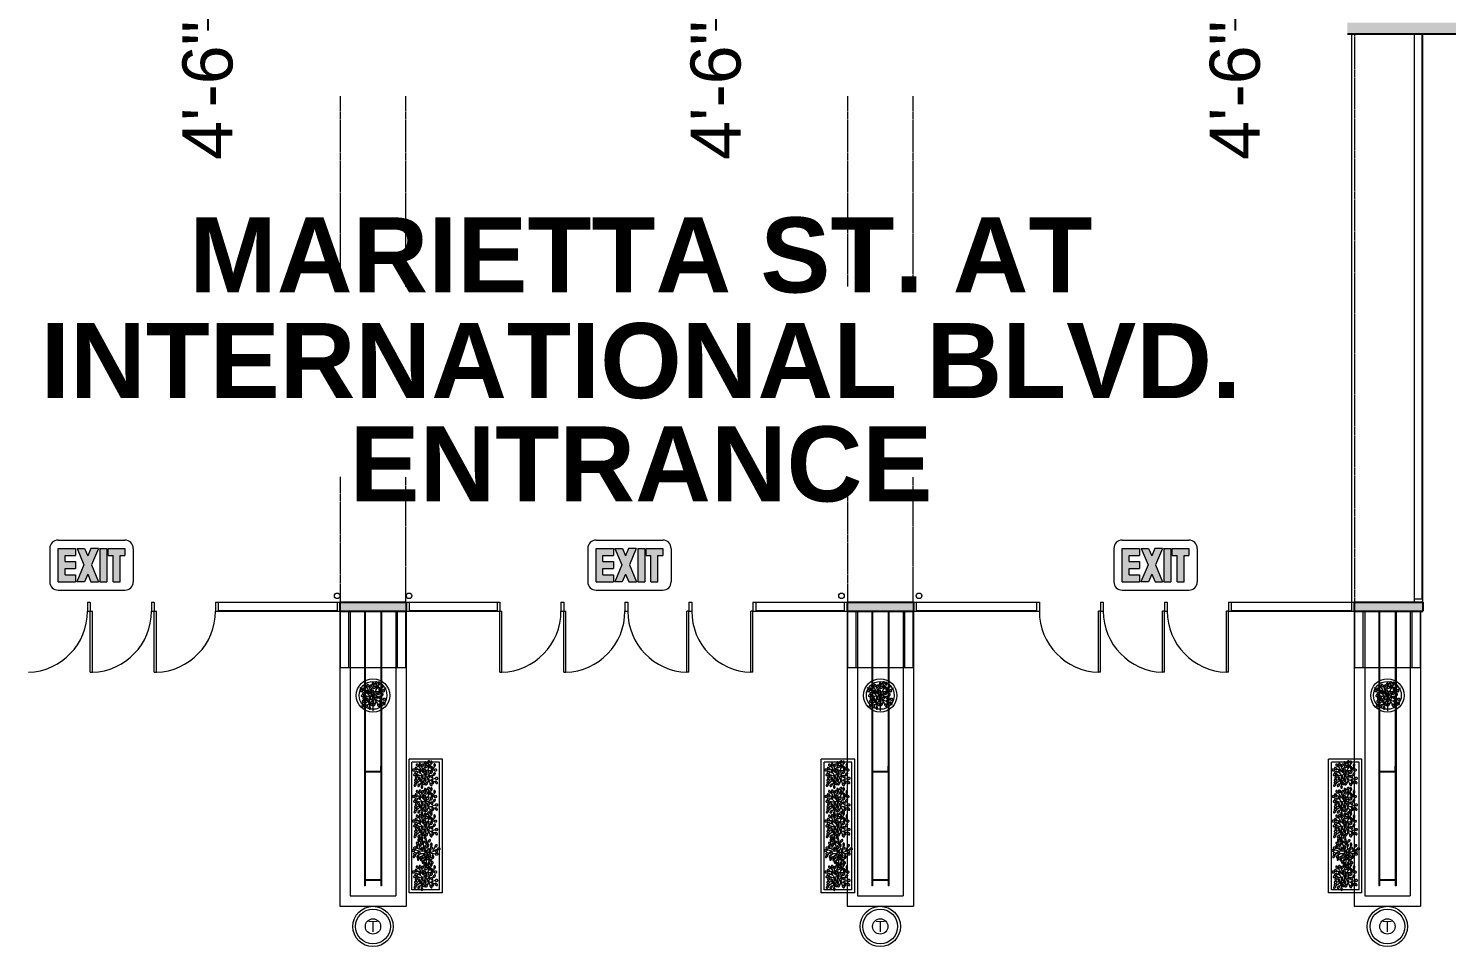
# Model space of a CAD drawing. Header units: inches. Extents: x -68 to 10561, y -2 to 2943.
# Drawn here: x 3773 to 4793, y 282 to 942 of the extents above; entities that cross this region are included whole.
import ezdxf
from ezdxf.enums import TextEntityAlignment as Align

# ---------------------------------------------------------------- set-up
doc = ezdxf.new("R2010")
doc.units = ezdxf.units.IN
doc.header["$MEASUREMENT"] = 0
doc.header["$PDSIZE"] = -5
doc.linetypes.add('DASHED', pattern=[0.75, 0.5, -0.25])
doc.linetypes.add('HIDDEN', pattern=[0.375, 0.25, -0.125])
doc.layers.get('0').update_dxf_attribs({"linetype": 'CONTINUOUS', "lineweight": 5})
doc.layers.get('DEFPOINTS').update_dxf_attribs({"linetype": 'CONTINUOUS'})
for name, color, linetype, lineweight in [('1_A-ANNO-TEXT-GENA-LG', 7, 'CONTINUOUS', 5), ('1_A-CLNG-SUS2', 15, 'DASHED', 5), ('1_A-CLNG-SUSP', 15, 'DASHED', 5), ('1_A-DOOR-SWNG', 124, 'CONTINUOUS', 5), ('1_A-FLOR-LEVL', 8, 'CONTINUOUS', 5), ('1_A-GLAZ-FULL', 123, 'CONTINUOUS', 5), ('1_A-WALL-FULL', 7, 'CONTINUOUS', 25), ('1_A-WALL-HTCH', 8, 'HIDDEN', 5), ('1_A-WALL-PRHT', 8, 'CONTINUOUS', 5), ('1_L-SITE-FURN', 35, 'CONTINUOUS', 5), ('1_L-SITE-PLNT', 3, 'CONTINUOUS', 5), ('1_M-MISC', 144, 'CONTINUOUS', 5), ('1_S-METL', 160, 'CONTINUOUS', 5), ('_TEG', 1, 'CONTINUOUS', 5)]:
    doc.layers.add(name, color=color, linetype=linetype, lineweight=lineweight)
doc.layers.add('1_G-EVAC-EXIT', color=1, linetype='CONTINUOUS', lineweight=5, plot=False)
doc.styles.add('LBL1', font='swisseb.ttf')
doc.styles.get("Standard").update_dxf_attribs({"font": 'swissl.ttf', "height": 36})
doc.dimstyles.get("Standard").update_dxf_attribs({"dimtxt": 36, "dimasz": 12, "dimexe": 0.18, "dimexo": 6, "dimgap": 0.09, "dimtad": 0, "dimdec": 0, "dimzin": 0, "dimdsep": 46, "dimlunit": 4, "dimtxsty": 'Standard', "dimblk": 'OPEN90', "dimcen": 0.09, "dimadec": 0, "dimazin": 0, "dimtfac": 1, "dimtdec": 0, "dimtofl": 0, "dimtmove": 0, "dimatfit": 3, "dimldrblk": 'OPEN90', "dimfxl": 1, "dimtolj": 1, "dimtzin": 0, "dimarcsym": 0})

# ---------------------------------------------------------------- blocks, each defined once
blk = doc.blocks.new('IS-exit')
h = blk.add_hatch(color=256)
h.paths.add_polyline_path([(73.9, 36), (78.6, 24.8), (89.4, 24.8), (79.3, 49), (89.2, 72.8), (78.3, 72.8), (73.9, 62.1), (69.4, 72.8), (58.6, 72.8), (68.5, 49), (58.4, 24.8), (69.2, 24.8)])
h.paths.add_polyline_path([(103.4, 62.8), (103.4, 72.8), (127.4, 72.8), (127.4, 62.8), (120.4, 62.8), (120.4, 24.8), (110.4, 24.8), (110.4, 62.8)])
h.paths.add_polyline_path([(41.4, 53.9), (41.4, 62.8), (56.4, 62.8), (56.4, 72.8), (31.4, 72.8), (31.4, 24.8), (56.4, 24.8), (56.4, 34.8), (41.4, 34.8), (41.4, 43.9), (56.4, 43.9), (56.4, 53.9)])
h.paths.add_polyline_path([(91.4, 24.8), (101.4, 24.8), (101.4, 72.8), (91.4, 72.8)])
for p, q in [((31.4, 84.8), (127.4, 84.8)), ((19.4, 72.8), (19.4, 24.8)), ((31.4, 24.8), (31.4, 72.8)), ((31.4, 72.8), (56.4, 72.8)), ((41.4, 62.8), (56.4, 62.8)), ((41.4, 53.9), (41.4, 62.8)), ((56.4, 72.8), (56.4, 62.8)), ((58.6, 72.8), (69.4, 72.8)), ((58.6, 72.8), (68.5, 49)), ((69.4, 72.8), (73.9, 62.1)), ((78.3, 72.8), (73.9, 62.1)), ((89.2, 72.8), (78.3, 72.8)), ((89.2, 72.8), (79.3, 49)), ((91.4, 72.8), (101.4, 72.8)), ((91.4, 72.8), (91.4, 24.8)), ((101.4, 72.8), (101.4, 24.8)), ((103.4, 72.8), (127.4, 72.8)), ((103.4, 62.8), (103.4, 72.8)), ((103.4, 62.8), (110.4, 62.8)), ((110.4, 24.8), (110.4, 62.8)), ((120.4, 24.8), (120.4, 62.8)), ((120.4, 62.8), (127.4, 62.8)), ((127.4, 72.8), (127.4, 62.8)), ((139.4, 72.8), (139.4, 24.8)), ((41.4, 53.9), (56.4, 53.9)), ((41.4, 34.8), (41.4, 43.9)), ((41.4, 43.9), (56.4, 43.9)), ((56.4, 53.9), (56.4, 43.9)), ((68.5, 49), (58.4, 24.8)), ((79.3, 49), (89.4, 24.8)), ((31.4, 24.8), (56.4, 24.8)), ((41.4, 34.8), (56.4, 34.8)), ((56.4, 34.8), (56.4, 24.8)), ((69.2, 24.8), (58.4, 24.8)), ((73.9, 36), (69.2, 24.8)), ((73.9, 36), (78.6, 24.8)), ((78.6, 24.8), (89.4, 24.8)), ((91.4, 24.8), (101.4, 24.8)), ((110.4, 24.8), (120.4, 24.8)), ((31.4, 12.8), (127.4, 12.8))]:
    blk.add_line(p, q)
for centre, start, end in [((31.4, 72.8), 90, 180), ((127.4, 72.8), 0, 90), ((31.4, 24.8), 180, 270), ((127.4, 24.8), 270, 0)]:
    blk.add_arc(centre, 12, start, end)
blk = doc.blocks.new('F_IB_TRASHB29')
for radius in [14.5, 12.5, 5.5]:
    blk.add_circle((0, 0), radius)
at = {"linetype": 'Continuous', "flags": 8}
blk.add_attdef('T', text='', height=8, dxfattribs=at).set_placement((0, 0), align=Align.MIDDLE_CENTER)
blk = doc.blocks.new('plnt1')
at = {"linetype": 'Continuous'}
for p, q in [((2.3, 21.1), (-1.1, 20.7)), ((1.5, 22.6), (0.4, 23.7)), ((1, 28.7), (0.6, 29.1)), ((3.9, 25.5), (1, 28.7)), ((3.4, 19.5), (1.5, 22.6)), ((7.4, 22.3), (3.9, 25.5)), ((6.5, 27), (6.6, 27.5)), ((7.2, 23.6), (6.5, 27)), ((8.1, 20.5), (7.2, 23.6)), ((8.9, 17.2), (8.1, 20.5)), ((13.1, 24), (12.1, 27)), ((12.8, 22.8), (14.2, 26.6)), ((13.5, 19.2), (12.8, 22.8)), ((13.4, 19.9), (17.3, 23.4)), ((14.2, 26.6), (14.7, 29.7)), ((17.3, 23.4), (17.8, 26.5)), ((17.6, 18.9), (20.8, 21.6)), ((18.3, 26.1), (18.1, 26.2)), ((20.7, 21.6), (24.1, 23.3)), ((20.8, 21.6), (21.7, 24.7)), ((21.7, 27.8), (21.3, 30.3)), ((21.7, 24.7), (21.7, 27.8)), ((24.1, 23.3), (27.3, 25.6)), ((24.1, 20.2), (28, 21.6)), ((0.4, 15.6), (0.4, 15.7)), ((3.6, 9.9), (1.5, 9)), ((5.7, 11.5), (2.5, 12.5)), ((7.3, 17.6), (3.4, 19.5)), ((6.8, 12.2), (3.6, 9.9)), ((5.2, 4.8), (4.6, 1.5)), ((6.6, 8.6), (5.2, 4.8)), ((8.4, 12.1), (6.6, 8.6)), ((6.7, 8.6), (7.9, 5)), ((10, 13.6), (6.8, 12.2)), ((11.6, 16.5), (7.3, 17.6)), ((7.9, 5), (9.2, 1.5)), ((11.5, 16.3), (8.3, 15.9)), ((11.5, 14.6), (8.4, 12.1)), ((14.7, 15.3), (11.5, 14.6)), ((14.7, 15.4), (11.6, 16.5)), ((14.1, 11.8), (12.6, 7.7)), ((12.6, 7.7), (14.1, 4.5)), ((14.9, 15.6), (13.5, 19.2)), ((13.9, 11), (17.1, 8.4)), ((14.6, 15.6), (14.1, 11.8)), ((14.6, 15.4), (17.8, 17.8)), ((14.6, 15.7), (19.1, 14.5)), ((14.7, 15.6), (17.6, 18.9)), ((17.8, 17.8), (20.9, 19.2)), ((19.1, 14.5), (20.5, 11.2)), ((19.3, 14.3), (22.2, 11.3)), ((20.5, 11.2), (20.3, 8)), ((20.3, 8), (22.8, 4.4)), ((20.9, 19.2), (24.1, 20.2)), ((21.4, 6.3), (21.2, 3.2)), ((22.2, 19.3), (25.4, 16.5)), ((22.2, 11.3), (26.1, 10.6)), ((22.8, 4.4), (26.1, 2.6)), ((23.5, 10.9), (26.4, 7.8)), ((25.4, 16.5), (29, 15.3)), ((26.4, 7.8), (30.3, 7.1)), ((29, 15.3), (31.5, 12.8))]:
    blk.add_line(p, q, dxfattribs=at)
for points in [[(-3.2, 19.4, 0.060301), (-2.4, 19.6, 0.073744), (-1.8, 19.9, 0.10686), (-1.3, 20.3, 0.153596), (-1.2, 20.7, 0.153596), (-1.4, 21.1, 0.10686), (-1.8, 21.5, 0.073744), (-2.5, 21.8, 0.060301), (-3.3, 21.8, 0.060301), (-4.1, 21.7, 0.073744), (-4.7, 21.4, 0.10686), (-5.1, 21, 0.153596), (-5.3, 20.6, 0.153596), (-5.1, 20.1, 0.10686), (-4.6, 19.7, 0.073744), (-4, 19.5, 0.060301)], [(-1.7, 24.2, 0.060301), (-1, 23.7, 0.073744), (-0.4, 23.4, 0.10686), (0.2, 23.4, 0.153596), (0.6, 23.6, 0.153596), (0.8, 24, 0.10686), (0.8, 24.6, 0.073744), (0.5, 25.2, 0.060301), (0, 25.9, 0.060301), (-0.6, 26.4, 0.073744), (-1.2, 26.7, 0.10686), (-1.9, 26.7, 0.153596), (-2.3, 26.5, 0.153596), (-2.5, 26.1, 0.10686), (-2.4, 25.5, 0.073744), (-2.2, 24.8, 0.060301)], [(-1.5, 29.6, 0.060301), (-0.9, 29.1, 0.073744), (-0.3, 28.8, 0.10686), (0.4, 28.8, 0.153596), (0.7, 29, 0.153596), (1, 29.4, 0.10686), (0.9, 30, 0.073744), (0.7, 30.6, 0.060301), (0.2, 31.3, 0.060301), (-0.5, 31.8, 0.073744), (-1.1, 32, 0.10686), (-1.7, 32, 0.153596), (-2.1, 31.8, 0.153596), (-2.3, 31.5, 0.10686), (-2.3, 30.8, 0.073744), (-2, 30.2, 0.060301)], [(3.8, 29.3, 0.060301), (3.8, 30.1, 0.073744), (3.6, 30.7, 0.10686), (3.3, 31.2, 0.153596), (2.9, 31.4, 0.153596), (2.4, 31.4, 0.10686), (2, 31, 0.073744), (1.6, 30.4, 0.060301), (1.4, 29.6, 0.060301), (1.4, 28.8, 0.073744), (1.6, 28.1, 0.10686), (1.9, 27.6, 0.153596), (2.3, 27.4, 0.153596), (2.8, 27.5, 0.10686), (3.3, 27.9, 0.073744), (3.6, 28.5, 0.060301)], [(5.6, 20.3, 0.060301), (6.4, 20.4, 0.073744), (7, 20.7, 0.10686), (7.5, 21.1, 0.153596), (7.6, 21.5, 0.153596), (7.5, 21.9, 0.10686), (7, 22.3, 0.073744), (6.4, 22.6, 0.060301), (5.6, 22.7, 0.060301), (4.8, 22.6, 0.073744), (4.2, 22.3, 0.10686), (3.7, 21.9, 0.153596), (3.6, 21.5, 0.153596), (3.7, 21.1, 0.10686), (4.2, 20.7, 0.073744), (4.8, 20.4, 0.060301)], [(5.2, 29.2, 0.060301), (5.3, 28.4, 0.073744), (5.5, 27.7, 0.10686), (6, 27.3, 0.153596), (6.4, 27.2, 0.153596), (6.8, 27.3, 0.10686), (7.2, 27.7, 0.073744), (7.5, 28.4, 0.060301), (7.6, 29.2, 0.060301), (7.5, 30, 0.073744), (7.2, 30.6, 0.10686), (6.8, 31.1, 0.153596), (6.4, 31.2, 0.153596), (6, 31.1, 0.10686), (5.5, 30.6, 0.073744), (5.3, 30, 0.060301)], [(9.5, 23.1, 0.060301), (10.2, 23.5, 0.073744), (10.7, 23.9, 0.10686), (10.9, 24.5, 0.153596), (10.9, 25, 0.153596), (10.6, 25.3, 0.10686), (10, 25.5, 0.073744), (9.3, 25.5, 0.060301), (8.6, 25.3, 0.060301), (7.8, 24.8, 0.073744), (7.4, 24.4, 0.10686), (7.1, 23.8, 0.153596), (7.2, 23.4, 0.153596), (7.5, 23, 0.10686), (8.1, 22.8, 0.073744), (8.7, 22.8, 0.060301)], [(11.2, 18.8, 0.060301), (12, 18.9, 0.073744), (12.6, 19.1, 0.10686), (13, 19.6, 0.153596), (13.2, 20, 0.153596), (13, 20.4, 0.10686), (12.6, 20.8, 0.073744), (12, 21.1, 0.060301), (11.1, 21.2, 0.060301), (10.3, 21.1, 0.073744), (9.7, 20.8, 0.10686), (9.3, 20.4, 0.153596), (9.1, 19.9, 0.153596), (9.3, 19.5, 0.10686), (9.7, 19.1, 0.073744), (10.4, 18.9, 0.060301)], [(10, 27.7, 0.060301), (10.6, 27.2, 0.073744), (11.2, 26.9, 0.10686), (11.9, 26.9, 0.153596), (12.2, 27.1, 0.153596), (12.5, 27.5, 0.10686), (12.4, 28.1, 0.073744), (12.2, 28.7, 0.060301), (11.7, 29.4, 0.060301), (11, 29.9, 0.073744), (10.4, 30.1, 0.10686), (9.8, 30.2, 0.153596), (9.4, 30, 0.153596), (9.2, 29.6, 0.10686), (9.2, 28.9, 0.073744), (9.5, 28.3, 0.060301)], [(13.2, 30.3, 0.060301), (13.6, 29.6, 0.073744), (14, 29.1, 0.10686), (14.6, 28.8, 0.153596), (15, 28.8, 0.153596), (15.4, 29, 0.10686), (15.6, 29.6, 0.073744), (15.7, 30.3, 0.060301), (15.5, 31.1, 0.060301), (15.2, 31.8, 0.073744), (14.7, 32.3, 0.10686), (14.2, 32.6, 0.153596), (13.7, 32.6, 0.153596), (13.4, 32.3, 0.10686), (13.1, 31.8, 0.073744), (13.1, 31.1, 0.060301)], [(16.3, 28.6, 0.060301), (16.5, 27.8, 0.073744), (16.8, 27.2, 0.10686), (17.3, 26.7, 0.153596), (17.7, 26.6, 0.153596), (18.1, 26.8, 0.10686), (18.5, 27.3, 0.073744), (18.7, 27.9, 0.060301), (18.7, 28.8, 0.060301), (18.5, 29.6, 0.073744), (18.2, 30.2, 0.10686), (17.8, 30.6, 0.153596), (17.3, 30.7, 0.153596), (16.9, 30.5, 0.10686), (16.5, 30, 0.073744), (16.3, 29.4, 0.060301)], [(18.9, 25.1, 0.060301), (18.2, 24.8, 0.073744), (17.6, 24.4, 0.10686), (17.2, 23.9, 0.153596), (17.2, 23.5, 0.153596), (17.4, 23.1, 0.10686), (18, 22.8, 0.073744), (18.6, 22.7, 0.060301), (19.4, 22.7, 0.060301), (20.2, 23, 0.073744), (20.8, 23.4, 0.10686), (21.1, 23.9, 0.153596), (21.2, 24.3, 0.153596), (20.9, 24.7, 0.10686), (20.4, 25, 0.073744), (19.7, 25.2, 0.060301)], [(20, 32.4, 0.060301), (20.1, 31.5, 0.073744), (20.3, 30.9, 0.10686), (20.8, 30.5, 0.153596), (21.2, 30.3, 0.153596), (21.6, 30.5, 0.10686), (22, 30.9, 0.073744), (22.3, 31.5, 0.060301), (22.4, 32.4, 0.060301), (22.3, 33.2, 0.073744), (22, 33.8, 0.10686), (21.6, 34.2, 0.153596), (21.2, 34.4, 0.153596), (20.8, 34.2, 0.10686), (20.3, 33.8, 0.073744), (20.1, 33.2, 0.060301)], [(22.4, 29.8, 0.060301), (21.9, 29.1, 0.073744), (21.6, 28.5, 0.10686), (21.6, 27.9, 0.153596), (21.8, 27.5, 0.153596), (22.2, 27.3, 0.10686), (22.8, 27.3, 0.073744), (23.5, 27.6, 0.060301), (24.1, 28.1, 0.060301), (24.6, 28.7, 0.073744), (24.9, 29.3, 0.10686), (24.9, 29.9, 0.153596), (24.7, 30.3, 0.153596), (24.3, 30.5, 0.10686), (23.7, 30.5, 0.073744), (23.1, 30.3, 0.060301)], [(27.1, 28, 0.060301), (26.6, 27.3, 0.073744), (26.3, 26.7, 0.10686), (26.3, 26.1, 0.153596), (26.5, 25.7, 0.153596), (26.9, 25.5, 0.10686), (27.5, 25.5, 0.073744), (28.2, 25.8, 0.060301), (28.8, 26.3, 0.060301), (29.3, 26.9, 0.073744), (29.6, 27.5, 0.10686), (29.6, 28.2, 0.153596), (29.4, 28.6, 0.153596), (29, 28.8, 0.10686), (28.4, 28.8, 0.073744), (27.8, 28.5, 0.060301)], [(27.1, 18.6, 0.060301), (27.8, 18.1, 0.073744), (28.4, 17.8, 0.10686), (29, 17.8, 0.153596), (29.4, 18, 0.153596), (29.6, 18.4, 0.10686), (29.6, 19, 0.073744), (29.3, 19.6, 0.060301), (28.8, 20.3, 0.060301), (28.2, 20.8, 0.073744), (27.6, 21, 0.10686), (26.9, 21.1, 0.153596), (26.5, 20.9, 0.153596), (26.3, 20.5, 0.10686), (26.4, 19.8, 0.073744), (26.6, 19.2, 0.060301)], [(28, 23.9, 0.060301), (27.5, 23.3, 0.073744), (27.2, 22.6, 0.10686), (27.2, 22, 0.153596), (27.4, 21.6, 0.153596), (27.8, 21.4, 0.10686), (28.4, 21.4, 0.073744), (29.1, 21.7, 0.060301), (29.7, 22.2, 0.060301), (30.2, 22.8, 0.073744), (30.5, 23.5, 0.10686), (30.5, 24.1, 0.153596), (30.3, 24.5, 0.153596), (29.9, 24.7, 0.10686), (29.3, 24.7, 0.073744), (28.7, 24.4, 0.060301)], [(-0.6, 8.5, 0.060301), (-1.1, 7.9, 0.073744), (-1.4, 7.2, 0.10686), (-1.4, 6.6, 0.153596), (-1.2, 6.2, 0.153596), (-0.8, 6, 0.10686), (-0.2, 6, 0.073744), (0.5, 6.3, 0.060301), (1.1, 6.8, 0.060301), (1.6, 7.5, 0.073744), (1.9, 8.1, 0.10686), (1.9, 8.7, 0.153596), (1.7, 9.1, 0.153596), (1.3, 9.3, 0.10686), (0.7, 9.3, 0.073744), (0.1, 9, 0.060301)], [(0.5, 13.3, 0.060301), (1.2, 12.8, 0.073744), (1.8, 12.6, 0.10686), (2.4, 12.5, 0.153596), (2.8, 12.7, 0.153596), (3, 13.1, 0.10686), (3, 13.8, 0.073744), (2.7, 14.4, 0.060301), (2.2, 15, 0.060301), (1.6, 15.5, 0.073744), (1, 15.8, 0.10686), (0.3, 15.8, 0.153596), (-0.1, 15.6, 0.153596), (-0.3, 15.2, 0.10686), (-0.2, 14.6, 0.073744), (0, 14, 0.060301)], [(0.9, 19.1, 0.060301), (0.4, 18.4, 0.073744), (0.1, 17.8, 0.10686), (0.1, 17.2, 0.153596), (0.3, 16.8, 0.153596), (0.7, 16.6, 0.10686), (1.3, 16.6, 0.073744), (2, 16.9, 0.060301), (2.6, 17.4, 0.060301), (3.1, 18, 0.073744), (3.4, 18.6, 0.10686), (3.4, 19.3, 0.153596), (3.2, 19.7, 0.153596), (2.8, 19.9, 0.10686), (2.2, 19.8, 0.073744), (1.6, 19.6, 0.060301)], [(3.8, 3.8, 0.060301), (4.5, 4.1, 0.073744), (5.1, 4.5, 0.10686), (5.4, 5, 0.153596), (5.4, 5.5, 0.153596), (5.2, 5.8, 0.10686), (4.6, 6.1, 0.073744), (3.9, 6.2, 0.060301), (3.1, 6.1, 0.060301), (2.4, 5.8, 0.073744), (1.8, 5.4, 0.10686), (1.5, 4.8, 0.153596), (1.5, 4.4, 0.153596), (1.7, 4, 0.10686), (2.3, 3.7, 0.073744), (3, 3.7, 0.060301)], [(2.4, 0.8, 0.060301), (1.9, 0.1, 0.073744), (1.6, -0.5, 0.10686), (1.6, -1.1, 0.153596), (1.8, -1.5, 0.153596), (2.2, -1.7, 0.10686), (2.8, -1.7, 0.073744), (3.5, -1.4, 0.060301), (4.1, -0.9, 0.060301), (4.6, -0.3, 0.073744), (4.9, 0.3, 0.10686), (4.9, 0.9, 0.153596), (4.7, 1.3, 0.153596), (4.3, 1.5, 0.10686), (3.7, 1.5, 0.073744), (3.1, 1.3, 0.060301)], [(6.4, 14.4, 0.060301), (7.2, 14.5, 0.073744), (7.8, 14.8, 0.10686), (8.2, 15.2, 0.153596), (8.4, 15.6, 0.153596), (8.2, 16.1, 0.10686), (7.8, 16.5, 0.073744), (7.2, 16.7, 0.060301), (6.4, 16.8, 0.060301), (5.5, 16.7, 0.073744), (4.9, 16.5, 0.10686), (4.5, 16.1, 0.153596), (4.3, 15.6, 0.153596), (4.5, 15.2, 0.10686), (4.9, 14.8, 0.073744), (5.5, 14.5, 0.060301)], [(7.9, -0.4, 0.060301), (8, -1.2, 0.073744), (8.2, -1.9, 0.10686), (8.7, -2.3, 0.153596), (9.1, -2.5, 0.153596), (9.5, -2.3, 0.10686), (9.9, -1.9, 0.073744), (10.2, -1.2, 0.060301), (10.3, -0.4, 0.060301), (10.2, 0.4, 0.073744), (9.9, 1, 0.10686), (9.5, 1.5, 0.153596), (9.1, 1.6, 0.153596), (8.7, 1.5, 0.10686), (8.2, 1, 0.073744), (8, 0.4, 0.060301)], [(9.3, 11, 0.060301), (9.6, 10.3, 0.073744), (10, 9.8, 0.10686), (10.6, 9.4, 0.153596), (11, 9.4, 0.153596), (11.4, 9.6, 0.10686), (11.7, 10.2, 0.073744), (11.8, 10.9, 0.060301), (11.6, 11.7, 0.060301), (11.3, 12.4, 0.073744), (10.9, 13, 0.10686), (10.4, 13.3, 0.153596), (9.9, 13.3, 0.153596), (9.6, 13.1, 0.10686), (9.3, 12.5, 0.073744), (9.2, 11.9, 0.060301)], [(10.6, 7.3, 0.060301), (10.1, 6.6, 0.073744), (9.8, 6, 0.10686), (9.8, 5.4, 0.153596), (10, 5, 0.153596), (10.4, 4.8, 0.10686), (11, 4.8, 0.073744), (11.6, 5.1, 0.060301), (12.3, 5.6, 0.060301), (12.8, 6.2, 0.073744), (13, 6.9, 0.10686), (13, 7.5, 0.153596), (12.8, 7.9, 0.153596), (12.4, 8.1, 0.10686), (11.8, 8.1, 0.073744), (11.2, 7.8, 0.060301)], [(14.4, 2, 0.060301), (15.1, 1.5, 0.073744), (15.7, 1.3, 0.10686), (16.3, 1.2, 0.153596), (16.7, 1.4, 0.153596), (16.9, 1.8, 0.10686), (16.9, 2.5, 0.073744), (16.6, 3.1, 0.060301), (16.1, 3.7, 0.060301), (15.5, 4.2, 0.073744), (14.9, 4.5, 0.10686), (14.2, 4.5, 0.153596), (13.8, 4.3, 0.153596), (13.6, 3.9, 0.10686), (13.7, 3.3, 0.073744), (13.9, 2.7, 0.060301)], [(17.1, 6.2, 0.060301), (17.8, 5.7, 0.073744), (18.4, 5.5, 0.10686), (19, 5.5, 0.153596), (19.4, 5.7, 0.153596), (19.6, 6, 0.10686), (19.6, 6.7, 0.073744), (19.3, 7.3, 0.060301), (18.8, 7.9, 0.060301), (18.2, 8.4, 0.073744), (17.6, 8.7, 0.10686), (16.9, 8.7, 0.153596), (16.5, 8.5, 0.153596), (16.3, 8.1, 0.10686), (16.4, 7.5, 0.073744), (16.6, 6.9, 0.060301)], [(17, 12.6, 0.060301), (17.1, 11.8, 0.073744), (17.3, 11.2, 0.10686), (17.7, 10.7, 0.153596), (18.2, 10.6, 0.153596), (18.6, 10.7, 0.10686), (19, 11.1, 0.073744), (19.3, 11.8, 0.060301), (19.4, 12.6, 0.060301), (19.3, 13.4, 0.073744), (19.1, 14, 0.10686), (18.7, 14.5, 0.153596), (18.2, 14.6, 0.153596), (17.8, 14.5, 0.10686), (17.4, 14, 0.073744), (17.1, 13.4, 0.060301)], [(19.8, 15.9, 0.060301), (20.5, 15.4, 0.073744), (21.1, 15.1, 0.10686), (21.7, 15.1, 0.153596), (22.1, 15.3, 0.153596), (22.3, 15.7, 0.10686), (22.3, 16.3, 0.073744), (22, 16.9, 0.060301), (21.5, 17.6, 0.060301), (20.9, 18.1, 0.073744), (20.3, 18.3, 0.10686), (19.6, 18.4, 0.153596), (19.2, 18.2, 0.153596), (19, 17.8, 0.10686), (19.1, 17.1, 0.073744), (19.3, 16.5, 0.060301)], [(19.9, 1.1, 0.060301), (20, 0.3, 0.073744), (20.2, -0.3, 0.10686), (20.7, -0.8, 0.153596), (21.1, -0.9, 0.153596), (21.5, -0.8, 0.10686), (21.9, -0.3, 0.073744), (22.2, 0.3, 0.060301), (22.3, 1.1, 0.060301), (22.2, 1.9, 0.073744), (21.9, 2.5, 0.10686), (21.5, 3, 0.153596), (21.1, 3.1, 0.153596), (20.7, 3, 0.10686), (20.2, 2.5, 0.073744), (20, 1.9, 0.060301)], [(23.8, 5.2, 0.060301), (24.6, 5.3, 0.073744), (25.2, 5.6, 0.10686), (25.6, 6, 0.153596), (25.8, 6.4, 0.153596), (25.6, 6.8, 0.10686), (25.2, 7.3, 0.073744), (24.6, 7.5, 0.060301), (23.8, 7.6, 0.060301), (22.9, 7.5, 0.073744), (22.3, 7.3, 0.10686), (21.9, 6.8, 0.153596), (21.7, 6.4, 0.153596), (21.9, 6, 0.10686), (22.3, 5.6, 0.073744), (22.9, 5.3, 0.060301)], [(27.3, 14.5, 0.060301), (27.1, 15.3, 0.073744), (26.7, 15.9, 0.10686), (26.2, 16.2, 0.153596), (25.7, 16.3, 0.153596), (25.3, 16, 0.10686), (25, 15.5, 0.073744), (24.9, 14.8, 0.060301), (25, 14, 0.060301), (25.2, 13.3, 0.073744), (25.6, 12.7, 0.10686), (26.1, 12.3, 0.153596), (26.6, 12.3, 0.153596), (26.9, 12.5, 0.10686), (27.3, 13.1, 0.073744), (27.4, 13.7, 0.060301)], [(27.7, 9.4, 0.060301), (28.5, 9.5, 0.073744), (29.1, 9.8, 0.10686), (29.6, 10.2, 0.153596), (29.7, 10.6, 0.153596), (29.6, 11.1, 0.10686), (29.1, 11.5, 0.073744), (28.5, 11.7, 0.060301), (27.7, 11.8, 0.060301), (26.9, 11.7, 0.073744), (26.3, 11.5, 0.10686), (25.8, 11.1, 0.153596), (25.7, 10.6, 0.153596), (25.8, 10.2, 0.10686), (26.3, 9.8, 0.073744), (26.9, 9.5, 0.060301)], [(28.1, 1.3, 0.060301), (28.9, 1.4, 0.073744), (29.5, 1.7, 0.10686), (29.9, 2.1, 0.153596), (30.1, 2.5, 0.153596), (29.9, 2.9, 0.10686), (29.5, 3.4, 0.073744), (28.9, 3.6, 0.060301), (28.1, 3.7, 0.060301), (27.2, 3.6, 0.073744), (26.6, 3.4, 0.10686), (26.2, 2.9, 0.153596), (26, 2.5, 0.153596), (26.2, 2.1, 0.10686), (26.6, 1.7, 0.073744), (27.2, 1.4, 0.060301)], [(30.4, 16.7, 0.060301), (29.7, 16.3, 0.073744), (29.2, 15.8, 0.10686), (29, 15.3, 0.153596), (29, 14.8, 0.153596), (29.3, 14.5, 0.10686), (29.8, 14.3, 0.073744), (30.5, 14.3, 0.060301), (31.3, 14.5, 0.060301), (32, 14.8, 0.073744), (32.5, 15.3, 0.10686), (32.8, 15.9, 0.153596), (32.8, 16.3, 0.153596), (32.5, 16.7, 0.10686), (31.9, 16.9, 0.073744), (31.2, 16.9, 0.060301)], [(31.9, 6, 0.060301), (32.7, 6, 0.073744), (33.3, 6.3, 0.10686), (33.8, 6.7, 0.153596), (33.9, 7.2, 0.153596), (33.8, 7.6, 0.10686), (33.3, 8, 0.073744), (32.7, 8.3, 0.060301), (31.9, 8.4, 0.060301), (31.1, 8.3, 0.073744), (30.5, 8, 0.10686), (30, 7.6, 0.153596), (29.9, 7.2, 0.153596), (30, 6.7, 0.10686), (30.5, 6.3, 0.073744), (31.1, 6, 0.060301)], [(31.8, 10.5, 0.060301), (32.5, 9.9, 0.073744), (33.1, 9.7, 0.10686), (33.7, 9.7, 0.153596), (34.1, 9.9, 0.153596), (34.3, 10.3, 0.10686), (34.3, 10.9, 0.073744), (34, 11.5, 0.060301), (33.5, 12.1, 0.060301), (32.9, 12.7, 0.073744), (32.3, 12.9, 0.10686), (31.6, 12.9, 0.153596), (31.2, 12.7, 0.153596), (31, 12.3, 0.10686), (31.1, 11.7, 0.073744), (31.3, 11.1, 0.060301)]]:
    blk.add_lwpolyline(points, format="xyb", close=True, dxfattribs=at)
blk.add_circle((14.6, 15.4), 1.55, dxfattribs=at)
blk = doc.blocks.new('F_IB_PLNTR2496')
for p, q in [((-48, 12), (48, 12)), ((-48, -12), (-48, 12)), ((48, -12), (48, 12)), ((-46, 10), (46, 10)), ((-46, -10), (-46, 10)), ((46, -10), (46, 10)), ((-46, -10), (46, -10)), ((-48, -12), (48, -12))]:
    blk.add_line(p, q)
blk = doc.blocks.new('F_IB_PLNTR24rh')
for p, q in [((-0.9, 0.5), (-9.5, 5.5)), ((0.9, 0.5), (9.5, 5.5)), ((0, -1), (0, -11))]:
    blk.add_line(p, q)
for radius in [12, 10, 1]:
    blk.add_circle((0, 0), radius)
blk = doc.blocks.new('_Open90')
at = {"color": 0, "linetype": 'ByBlock', "lineweight": -2}
for p, q in [((0, 0), (-1, 0)), ((-0.5, 0.5), (0, 0)), ((0, 0), (-0.5, -0.5))]:
    blk.add_line(p, q, dxfattribs=at)
blk = doc.blocks.new('*D44')
at = {"layer": '_TEG', "color": 0, "lineweight": -2}
for p, q in [((3851.1, 1006.7), (3902.6, 1006.7)), ((3902.4, 994.7), (3902.4, 964.7)), ((3843.9, 952.7), (3902.6, 952.7)), ((3902.4, 952.7), (3902.4, 940.7))]:
    blk.add_line(p, q, dxfattribs=at)
at = {"layer": 'DEFPOINTS', "color": 0}
for p in [(3845.1, 1006.7), (3837.9, 952.7), (3902.4, 952.7)]:
    blk.add_point(p, dxfattribs=at)
at = {"layer": '_TEG', "color": 0, "lineweight": -2, "xscale": 12, "yscale": 12, "zscale": 12}
for p, rotation in [((3902.4, 1006.7), 90), ((3902.4, 952.7), 270)]:
    blk.add_blockref('_Open90', p, dxfattribs=dict(at, rotation=rotation))
at = {"layer": '_TEG', "color": 0, "insert": (3902.4, 897.7), "char_height": 36, "attachment_point": 5, "rotation": 90}
blk.add_mtext('\\A1;4\'-6"', dxfattribs=at)
blk = doc.blocks.new('*D47')
at = {"layer": '_TEG', "color": 0, "lineweight": -2}
for p, q in [((4208.9, 1006.7), (4268, 1006.7)), ((4267.8, 994.7), (4267.8, 964.7)), ((4208.9, 952.7), (4268, 952.7)), ((4267.8, 952.7), (4267.8, 940.7))]:
    blk.add_line(p, q, dxfattribs=at)
at = {"layer": 'DEFPOINTS', "color": 0}
for p in [(4202.9, 1006.7), (4202.9, 952.7), (4267.8, 952.7)]:
    blk.add_point(p, dxfattribs=at)
at = {"layer": '_TEG', "color": 0, "lineweight": -2, "xscale": 12, "yscale": 12, "zscale": 12}
for p, rotation in [((4267.8, 1006.7), 90), ((4267.8, 952.7), 270)]:
    blk.add_blockref('_Open90', p, dxfattribs=dict(at, rotation=rotation))
at = {"layer": '_TEG', "color": 0, "insert": (4267.8, 897.7), "char_height": 36, "attachment_point": 5, "rotation": 90}
blk.add_mtext('\\A1;4\'-6"', dxfattribs=at)
blk = doc.blocks.new('*D50')
at = {"layer": '_TEG', "color": 0, "lineweight": -2}
for p, q in [((4571.9, 1006.7), (4641.4, 1006.7)), ((4641.2, 994.7), (4641.2, 964.7)), ((4571.9, 952.7), (4641.4, 952.7)), ((4641.2, 952.7), (4641.2, 940.7))]:
    blk.add_line(p, q, dxfattribs=at)
at = {"layer": 'DEFPOINTS', "color": 0}
for p in [(4565.9, 1006.7), (4565.9, 952.7), (4641.2, 952.7)]:
    blk.add_point(p, dxfattribs=at)
at = {"layer": '_TEG', "color": 0, "lineweight": -2, "xscale": 12, "yscale": 12, "zscale": 12}
for p, rotation in [((4641.2, 1006.7), 90), ((4641.2, 952.7), 270)]:
    blk.add_blockref('_Open90', p, dxfattribs=dict(at, rotation=rotation))
at = {"layer": '_TEG', "color": 0, "insert": (4641.2, 897.7), "char_height": 36, "attachment_point": 5, "rotation": 90}
blk.add_mtext('\\A1;4\'-6"', dxfattribs=at)

msp = doc.modelspace()

# ---------------------------------------------------------------- hatches: boundary and pattern name
at = {"layer": '1_A-WALL-HTCH'}
h = msp.add_hatch(color=256, dxfattribs=at)
h.paths.add_polyline_path([(4931.3, 949.7), (4921.8, 949.7), (4921.8, 946.2), (4721.9, 946.2), (4721.9, 938.2), (4923.3, 938.2), (4923.3, 848.3), (4931.3, 848.3)])
h.paths.add_polyline_path([(4928.8, 951.9), (4925.8, 951.9), (4925.8, 952.4), (4923.8, 952.4), (4923.8, 951.9), (4921.8, 951.9), (4921.8, 949.7), (4928.8, 949.7)])
at = {"layer": '1_A-WALL-HTCH', "linetype": 'ByBlock'}
for points in [[(3997.4, 529.5), (3997.4, 523), (4045.1, 523), (4045.1, 529.5)], [(4362.1, 529.5), (4362.1, 523), (4409.9, 523), (4409.9, 529.5)], [(4776.1, 523), (4776.1, 529.5), (4726.9, 529.5), (4726.9, 523)]]:
    msp.add_hatch(color=256, dxfattribs=at).paths.add_polyline_path(points)

# ---------------------------------------------------------------- linework, layer by layer
at = {"layer": '1_A-CLNG-SUS2'}
for p, q in [((3997.6, 893.5), (3997.6, 756.5)), ((4044.9, 756.5), (4044.9, 893.5)), ((4362.4, 893.5), (4362.4, 756.5)), ((4409.6, 756.5), (4409.6, 893.5))]:
    msp.add_line(p, q, dxfattribs=at)
at = {"layer": '1_A-CLNG-SUSP'}
for p, q in [((4727.1, 938.2), (4727.1, 529.5)), ((3997.6, 619.5), (3997.6, 529.5)), ((4044.9, 529.5), (4044.9, 619.5)), ((4362.4, 619.5), (4362.4, 529.5)), ((4409.6, 529.5), (4409.6, 619.5))]:
    msp.add_line(p, q, dxfattribs=at)
at = {"layer": '1_A-DOOR-SWNG'}
for p, q in [((3817.9, 479), (3817.9, 523)), ((3817.9, 523), (3819.4, 523)), ((3819.4, 479), (3819.4, 523)), ((3863.9, 479), (3863.9, 523)), ((3863.9, 523), (3865.4, 523)), ((3865.4, 479), (3865.4, 523)), ((4112.4, 479), (4112.4, 523)), ((4112.4, 523), (4113.9, 523)), ((4113.9, 479), (4113.9, 523)), ((4158.4, 479), (4158.4, 523)), ((4158.4, 523), (4159.9, 523)), ((4159.9, 479), (4159.9, 523)), ((4246.9, 479), (4246.9, 523)), ((4248.4, 523), (4246.9, 523)), ((4248.4, 479), (4248.4, 523)), ((4292.9, 479), (4292.9, 523)), ((4294.4, 523), (4292.9, 523)), ((4294.4, 479), (4294.4, 523)), ((4542.9, 479), (4542.9, 523)), ((4544.4, 523), (4542.9, 523)), ((4544.4, 479), (4544.4, 523)), ((4588.9, 479), (4588.9, 523)), ((4590.4, 523), (4588.9, 523)), ((4590.4, 479), (4590.4, 523)), ((4634.9, 479), (4634.9, 523)), ((4636.4, 523), (4634.9, 523)), ((4636.4, 479), (4636.4, 523)), ((3817.9, 479), (3819.4, 479)), ((3863.9, 479), (3865.4, 479)), ((4112.4, 479), (4113.9, 479)), ((4158.4, 479), (4159.9, 479)), ((4248.4, 479), (4246.9, 479)), ((4294.4, 479), (4292.9, 479)), ((4544.4, 479), (4542.9, 479)), ((4590.4, 479), (4588.9, 479)), ((4636.4, 479), (4634.9, 479))]:
    msp.add_line(p, q, dxfattribs=at)
for centre, start, end in [((3771.9, 523), 271.9536, 0), ((3817.9, 523), 271.9536, 0), ((3863.9, 523), 271.9536, 0), ((4112.4, 523), 271.9536, 0), ((4158.4, 523), 271.9536, 0), ((4248.4, 523), 180, 268.0464), ((4294.4, 523), 180, 268.0464), ((4544.4, 523), 180, 268.0464), ((4590.4, 523), 180, 268.0464), ((4636.4, 523), 180, 268.0464)]:
    msp.add_arc(centre, 44, start, end, dxfattribs=at)
at = {"layer": '1_A-FLOR-LEVL'}
msp.add_line((4724.9, 938.2), (4724.9, 529.5), dxfattribs=at)
at = {"layer": '1_A-GLAZ-FULL'}
for p, q in [((4770.1, 529.5), (4770.1, 938.2)), ((4775.6, 531.5), (4775.6, 938.2)), ((4776.1, 529.5), (4776.1, 938.2)), ((4776.1, 531.5), (4770.1, 531.5)), ((3815.9, 529.5), (3817.9, 529.5)), ((3815.9, 529.5), (3815.9, 523)), ((3815.9, 523), (3817.9, 523)), ((3817.9, 529.5), (3817.9, 523)), ((3861.9, 529.5), (3863.9, 529.5)), ((3861.9, 529.5), (3861.9, 523)), ((3861.9, 523), (3863.9, 523)), ((3863.9, 529.5), (3863.9, 523)), ((3907.9, 529.5), (3997.4, 529.5)), ((3907.9, 529.5), (3909.9, 529.5)), ((3907.9, 529.5), (3907.9, 523)), ((3907.9, 523), (3909.9, 523)), ((3907.9, 523), (3997.4, 523)), ((3909.9, 529.5), (3909.9, 523)), ((3909.9, 523.5), (3995.4, 523.5)), ((3995.4, 529.5), (3997.4, 529.5)), ((3995.4, 529.5), (3995.4, 523)), ((3995.4, 523), (3997.4, 523)), ((4045.1, 529.5), (4112.4, 529.5)), ((4045.1, 529.5), (4047.1, 529.5)), ((4045.1, 523), (4047.1, 523)), ((4045.1, 523), (4112.4, 523)), ((4047.1, 529.5), (4047.1, 523)), ((4047.1, 523.5), (4110.4, 523.5)), ((4110.4, 529.5), (4112.4, 529.5)), ((4110.4, 529.5), (4110.4, 523)), ((4110.4, 523), (4112.4, 523)), ((4112.4, 529.5), (4112.4, 523)), ((4156.4, 529.5), (4158.4, 529.5)), ((4156.4, 529.5), (4156.4, 523)), ((4156.4, 523), (4158.4, 523)), ((4158.4, 529.5), (4158.4, 523)), ((4202.4, 529.5), (4204.4, 529.5)), ((4202.4, 529.5), (4202.4, 523)), ((4202.4, 523), (4204.4, 523)), ((4204.4, 529.5), (4204.4, 523)), ((4248.4, 529.5), (4250.4, 529.5)), ((4248.4, 529.5), (4248.4, 523)), ((4248.4, 523), (4250.4, 523)), ((4250.4, 529.5), (4250.4, 523)), ((4294.4, 529.5), (4360.1, 529.5)), ((4294.4, 529.5), (4296.4, 529.5)), ((4294.4, 529.5), (4294.4, 523)), ((4294.4, 523), (4296.4, 523)), ((4294.4, 523), (4360.1, 523)), ((4296.4, 529.5), (4296.4, 523)), ((4296.4, 523.5), (4360.1, 523.5)), ((4360.1, 529.5), (4362.1, 529.5)), ((4360.1, 529.5), (4360.1, 523)), ((4360.1, 523), (4362.1, 523)), ((4409.9, 529.5), (4411.9, 529.5)), ((4409.9, 523), (4411.9, 523)), ((4411.9, 529.5), (4500.4, 529.5)), ((4411.9, 529.5), (4411.9, 523)), ((4411.9, 523.5), (4498.4, 523.5)), ((4411.9, 523), (4500.4, 523)), ((4498.4, 529.5), (4500.4, 529.5)), ((4498.4, 529.5), (4498.4, 523)), ((4498.4, 523), (4500.4, 523)), ((4500.4, 529.5), (4500.4, 523)), ((4544.4, 529.5), (4546.4, 529.5)), ((4544.4, 529.5), (4544.4, 523)), ((4544.4, 523), (4546.4, 523)), ((4546.4, 529.5), (4546.4, 523)), ((4590.4, 529.5), (4592.4, 529.5)), ((4590.4, 529.5), (4590.4, 523)), ((4590.4, 523), (4592.4, 523)), ((4592.4, 529.5), (4592.4, 523)), ((4636.4, 529.5), (4726.9, 529.5)), ((4636.4, 529.5), (4638.4, 529.5)), ((4636.4, 529.5), (4636.4, 523)), ((4636.4, 523), (4638.4, 523)), ((4636.4, 523), (4726.9, 523)), ((4638.4, 529.5), (4638.4, 523)), ((4638.4, 523.5), (4724.9, 523.5)), ((4724.9, 529.5), (4726.9, 529.5)), ((4724.9, 529.5), (4724.9, 523)), ((4724.9, 523), (4726.9, 523))]:
    msp.add_line(p, q, dxfattribs=at)
at = {"layer": '1_A-WALL-FULL'}
for p, q in [((4721.9, 938.2), (4923.3, 938.2)), ((3997.4, 529.5), (3997.4, 523)), ((3997.4, 529.5), (4045.1, 529.5)), ((3997.4, 523), (4045.1, 523)), ((4045.1, 529.5), (4045.1, 523)), ((4362.1, 529.5), (4362.1, 523)), ((4362.1, 529.5), (4409.9, 529.5)), ((4362.1, 523), (4409.9, 523)), ((4409.9, 529.5), (4409.9, 523)), ((4726.9, 529.5), (4726.9, 523)), ((4726.9, 529.5), (4726.9, 523)), ((4726.9, 529.5), (4776.1, 529.5)), ((4726.9, 523), (4776.1, 523)), ((4776.1, 529.5), (4776.1, 523))]:
    msp.add_line(p, q, dxfattribs=at)
at = {"layer": '1_A-WALL-PRHT'}
for p, q in [((3997.4, 523), (3997.4, 310.7)), ((4004.9, 523), (4004.9, 318.2)), ((4037.6, 523), (4037.6, 318.2)), ((4045.1, 523), (4045.1, 310.7)), ((4362.1, 523), (4362.1, 310.7)), ((4369.6, 523), (4369.6, 318.2)), ((4402.4, 523), (4402.4, 318.2)), ((4409.9, 523), (4409.9, 310.7)), ((4726.9, 523), (4726.9, 310.7)), ((4734.4, 523), (4734.4, 318.2)), ((4767.1, 523), (4767.1, 318.2)), ((4774.6, 523), (4774.6, 310.7)), ((4004.9, 318.2), (4037.6, 318.2)), ((4369.6, 318.2), (4402.4, 318.2)), ((4734.4, 318.2), (4767.1, 318.2)), ((3997.4, 310.7), (4045.1, 310.7)), ((4362.1, 310.7), (4409.9, 310.7)), ((4726.9, 310.7), (4774.6, 310.7))]:
    msp.add_line(p, q, dxfattribs=at)
at = {"layer": '1_M-MISC'}
for centre in [(3995.4, 534), (4047.1, 534), (4358.1, 534), (4413.9, 534)]:
    msp.add_circle(centre, 2, dxfattribs=at)
at = {"layer": '1_S-METL'}
for p, q in [((3997.6, 523), (3997.6, 482.5)), ((4003.6, 523), (4003.6, 482.5)), ((4015.1, 523), (4015.1, 325.5)), ((4015.6, 523), (4015.6, 329.7)), ((4026.9, 523), (4026.9, 329.7)), ((4027.4, 523), (4027.4, 325.5)), ((4038.9, 482.5), (4038.9, 523)), ((4044.9, 482.5), (4044.9, 523)), ((4362.4, 523), (4362.4, 482.5)), ((4368.4, 523), (4368.4, 482.5)), ((4379.9, 523), (4379.9, 325.5)), ((4380.4, 523), (4380.4, 329.7)), ((4391.6, 523), (4391.6, 329.7)), ((4392.1, 523), (4392.1, 325.5)), ((4403.6, 482.5), (4403.6, 523)), ((4409.6, 482.5), (4409.6, 523)), ((4727.1, 523), (4727.1, 482.5)), ((4733.1, 523), (4733.1, 482.5)), ((4744.6, 523), (4744.6, 325.5)), ((4745.1, 523), (4745.1, 329.7)), ((4756.4, 523), (4756.4, 329.7)), ((4756.9, 523), (4756.9, 325.5)), ((4768.4, 482.5), (4768.4, 523)), ((4774.4, 482.5), (4774.4, 523)), ((3997.6, 482.5), (4044.9, 482.5)), ((4362.4, 482.5), (4409.6, 482.5)), ((4727.1, 482.5), (4774.4, 482.5)), ((4015.6, 411.5), (4015.1, 411.5)), ((4015.6, 407.7), (4015.6, 411.5)), ((4027.4, 411.5), (4026.9, 411.5)), ((4026.9, 407.7), (4026.9, 411.5)), ((4380.4, 411.5), (4379.9, 411.5)), ((4380.4, 407.7), (4380.4, 411.5)), ((4392.1, 411.5), (4391.6, 411.5)), ((4391.6, 407.7), (4391.6, 411.5)), ((4745.1, 411.5), (4744.6, 411.5)), ((4745.1, 407.7), (4745.1, 411.5)), ((4756.9, 411.5), (4756.4, 411.5)), ((4756.4, 407.7), (4756.4, 411.5)), ((4015.6, 403.5), (4015.1, 403.5)), ((4026.9, 407.7), (4015.6, 407.7)), ((4026.9, 407.2), (4015.6, 407.2)), ((4027.4, 403.5), (4026.9, 403.5)), ((4380.4, 403.5), (4379.9, 403.5)), ((4391.6, 407.7), (4380.4, 407.7)), ((4391.6, 407.2), (4380.4, 407.2)), ((4392.1, 403.5), (4391.6, 403.5)), ((4745.1, 403.5), (4744.6, 403.5)), ((4756.4, 407.7), (4745.1, 407.7)), ((4756.4, 407.2), (4745.1, 407.2)), ((4756.9, 403.5), (4756.4, 403.5)), ((4015.6, 333.5), (4015.1, 333.5)), ((4026.9, 329.7), (4015.6, 329.7)), ((4026.9, 329.2), (4015.6, 329.2)), ((4015.6, 329.2), (4015.6, 325.5)), ((4027.4, 333.5), (4026.9, 333.5)), ((4026.9, 329.2), (4026.9, 325.5)), ((4380.4, 333.5), (4379.9, 333.5)), ((4391.6, 329.7), (4380.4, 329.7)), ((4391.6, 329.2), (4380.4, 329.2)), ((4380.4, 329.2), (4380.4, 325.5)), ((4392.1, 333.5), (4391.6, 333.5)), ((4391.6, 329.2), (4391.6, 325.5)), ((4745.1, 333.5), (4744.6, 333.5)), ((4756.4, 329.7), (4745.1, 329.7)), ((4756.4, 329.2), (4745.1, 329.2)), ((4745.1, 329.2), (4745.1, 325.5)), ((4756.9, 333.5), (4756.4, 333.5)), ((4756.4, 329.2), (4756.4, 325.5)), ((4015.6, 325.5), (4015.1, 325.5)), ((4027.4, 325.5), (4026.9, 325.5)), ((4380.4, 325.5), (4379.9, 325.5)), ((4392.1, 325.5), (4391.6, 325.5)), ((4745.1, 325.5), (4744.6, 325.5)), ((4756.9, 325.5), (4756.4, 325.5))]:
    msp.add_line(p, q, dxfattribs=at)

# ---------------------------------------------------------------- block references
at = {"layer": '1_G-EVAC-EXIT', "xscale": 0.5, "yscale": 0.5, "zscale": 0.5}
for p in [(3779.1, 531.7), (4165.9, 531.7), (4544.3, 531.7)]:
    msp.add_blockref('IS-exit', p, dxfattribs=at)
at = {"layer": '1_L-SITE-FURN'}
for p in [(4021.2, 462.4), (4386, 462.4), (4750.7, 462.4)]:
    msp.add_blockref('F_IB_PLNTR24rh', p, dxfattribs=at)
at = {"layer": '1_L-SITE-FURN', "rotation": 90}
for p in [(4059.1, 368.5), (4355.6, 368.5), (4720.4, 368.5)]:
    msp.add_blockref('F_IB_PLNTR2496', p, dxfattribs=at)
at = {"layer": '1_L-SITE-FURN'}
ref = msp.add_blockref('F_IB_TRASHB29', (4021.2, 296.2), dxfattribs=at)
ref.add_attrib('T', 'T', dxfattribs={"layer": '0', "linetype": 'Continuous', "height": 8}).set_placement((4021.2, 296.2), align=Align.MIDDLE_CENTER)
ref = msp.add_blockref('F_IB_TRASHB29', (4386, 296.2), dxfattribs=at)
ref.add_attrib('T', 'T', dxfattribs={"layer": '0', "linetype": 'Continuous', "height": 8}).set_placement((4386, 296.2), align=Align.MIDDLE_CENTER)
ref = msp.add_blockref('F_IB_TRASHB29', (4750.7, 296.2), dxfattribs=at)
ref.add_attrib('T', 'T', dxfattribs={"layer": '0', "linetype": 'Continuous', "height": 8}).set_placement((4750.7, 296.2), align=Align.MIDDLE_CENTER)
at = {"layer": '1_L-SITE-PLNT', "yscale": 0.5, "zscale": 0.5}
for p, xscale, rotation in [((4029.1, 455.1), 0.5, 90), ((4393.8, 455.1), 0.5, 90), ((4758.6, 455.1), 0.5, 90), ((4066.7, 398.2), 0.5, 90), ((4363.2, 398.2), 0.5, 90), ((4728, 398.2), 0.5, 90), ((4066.7, 379.1), 0.5, 90), ((4363.2, 379.1), 0.5, 90), ((4728, 379.1), 0.5, 90), ((4066.7, 361.4), 0.5, 90), ((4363.2, 361.4), 0.5, 90), ((4728, 361.4), 0.5, 90), ((4069.7, 350.9), 0.4999999999999999, 136.0084683703767), ((4366.2, 350.9), 0.4999999999999999, 136.0084683703767), ((4731, 350.9), 0.4999999999999999, 136.0084683703767), ((4066.7, 324.8), 0.5, 90), ((4363.2, 324.8), 0.5, 90), ((4728, 324.8), 0.5, 90)]:
    msp.add_blockref('plnt1', p, dxfattribs=dict(at, xscale=xscale, rotation=rotation))

# ---------------------------------------------------------------- texts
at = {"layer": '1_A-ANNO-TEXT-GENA-LG', "style": 'LBL1'}
for s, p in [('MARIETTA ST. AT', (4213.9, 752.2)), ('INTERNATIONAL BLVD.', (4213.9, 676.2)), ('ENTRANCE', (4213.9, 601.9))]:
    msp.add_text(s, height=54, dxfattribs=at).set_placement(p, align=Align.CENTER)

# ---------------------------------------------------------------- dimensions: what is measured, and where the dimension line sits
at = {"layer": '_TEG'}
for base, p1, p2, picture, middle in [((3902.4, 952.7), (3845.1, 1006.7), (3837.9, 952.7), '*D44', (3902.4, 897.7)), ((4267.8, 952.7), (4202.9, 1006.7), (4202.9, 952.7), '*D47', (4267.8, 897.7)), ((4641.2, 952.7), (4565.9, 1006.7), (4565.9, 952.7), '*D50', (4641.2, 897.7))]:
    dim = msp.add_linear_dim(base=base, p1=p1, p2=p2, angle=90, dimstyle='Standard', dxfattribs=at)
    dim.commit()
    dim.dimension.update_dxf_attribs({"geometry": picture, "text_midpoint": middle})

doc.saveas('drawing.dxf')
